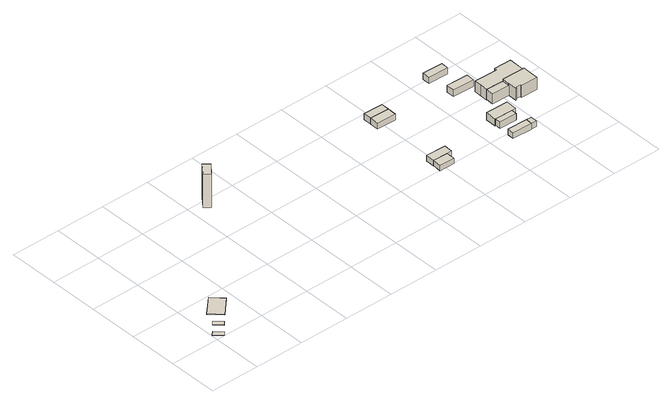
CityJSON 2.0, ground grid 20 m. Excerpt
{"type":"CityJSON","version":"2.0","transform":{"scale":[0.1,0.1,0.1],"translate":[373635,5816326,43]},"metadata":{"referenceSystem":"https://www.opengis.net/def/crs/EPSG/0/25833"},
"CityObjects":{
"building1":{"type":"Building","attributes":{"Gemeindeschluessel":"11000005","BezugspunktDach":"2200","function":"31001_3200","measuredHeight":0.138,"storeysAboveGround":1},"address":[{"country":"Germany","locality":"Berlin","thoroughfareNumber":"13 (7)","thoroughfareName":"Außenweg"}],"geometry":[{"type":"Solid","lod":"1","boundaries":[[[[0,1,2,3]],[[4,5,6,7]],[[4,7,3,2]],[[5,4,2,1]],[[6,5,1,0]],[[7,6,0,3]]]]}]},
"building2":{"type":"Building","attributes":{"Gemeindeschluessel":"11000005","BezugspunktDach":"2200","function":"31001_3200","measuredHeight":0.13,"storeysAboveGround":1},"address":[{"country":"Germany","locality":"Berlin","thoroughfareNumber":"13 (6)","thoroughfareName":"Außenweg"}],"geometry":[{"type":"Solid","lod":"1","boundaries":[[[[8,9,10,11]],[[12,13,14,15]],[[12,15,11,10]],[[13,12,10,9]],[[14,13,9,8]],[[15,14,8,11]]]]}]},
"building3":{"type":"Building","attributes":{"Gemeindeschluessel":"11000005","BezugspunktDach":"2200","function":"31001_3200","measuredHeight":0.251,"storeysAboveGround":1},"address":[{"country":"Germany","locality":"Berlin","thoroughfareNumber":"13 (5)","thoroughfareName":"Außenweg"}],"geometry":[{"type":"Solid","lod":"1","boundaries":[[[[16,17,18,19]],[[20,21,22,23]],[[20,23,19,18]],[[21,20,18,17]],[[22,21,17,16]],[[23,22,16,19]]]]}]},
"building4":{"type":"Building","attributes":{"Gemeindeschluessel":"11000005","BezugspunktDach":"2200","function":"31001_2463","measuredHeight":13.98,"storeysAboveGround":1},"address":[{"country":"Germany","locality":"Berlin","thoroughfareNumber":"13","thoroughfareName":"Außenweg"}],"geometry":[{"type":"Solid","lod":"1","boundaries":[[[[24,25,26,27]],[[28,29,30,31]],[[28,31,27,26]],[[29,28,26,25]],[[30,29,25,24]],[[31,30,24,27]]]]}]},
"building5":{"type":"Building","attributes":{"Gemeindeschluessel":"11000005","BezugspunktDach":"2200","function":"31001_2463","measuredHeight":2.27,"storeysAboveGround":1},"address":[{"country":"Germany","locality":"Berlin","thoroughfareNumber":"41 (2)","thoroughfareName":"Hafeldweg"}],"geometry":[{"type":"Solid","lod":"1","boundaries":[[[[32,33,34,35]],[[36,37,38,39]],[[36,39,35,34]],[[37,36,34,33]],[[38,37,33,32]],[[39,38,32,35]]]]}]},
"building6":{"type":"Building","attributes":{"Gemeindeschluessel":"11000005","BezugspunktDach":"2200","function":"31001_2463","measuredHeight":2.28,"storeysAboveGround":1},"address":[{"country":"Germany","locality":"Berlin","thoroughfareNumber":"43 (3)","thoroughfareName":"Hafeldweg"}],"geometry":[{"type":"Solid","lod":"1","boundaries":[[[[33,40,41,42,34]],[[43,44,45,46,47]],[[43,47,34,42]],[[44,43,42,41]],[[45,44,41,40]],[[46,45,40,33]],[[47,46,33,34]]]]}]},
"building7":{"type":"Building","attributes":{"Gemeindeschluessel":"11000005","BezugspunktDach":"2200","function":"31001_2463","measuredHeight":2.44,"storeysAboveGround":1},"address":[{"country":"Germany","locality":"Berlin","thoroughfareNumber":"45 (2)","thoroughfareName":"Hafeldweg"}],"geometry":[{"type":"Solid","lod":"1","boundaries":[[[[48,49,50,51]],[[52,53,54,55]],[[52,55,51,50]],[[53,52,50,49]],[[54,53,49,48]],[[55,54,48,51]]]]}]},
"building8":{"type":"Building","attributes":{"Gemeindeschluessel":"11000005","BezugspunktDach":"2200","function":"31001_2463","measuredHeight":2.48,"storeysAboveGround":1},"address":[{"country":"Germany","locality":"Berlin","thoroughfareNumber":"47 (2)","thoroughfareName":"Hafeldweg"}],"geometry":[{"type":"Solid","lod":"1","boundaries":[[[[49,56,57,50]],[[58,59,60,61]],[[58,61,50,57]],[[59,58,57,56]],[[60,59,56,49]],[[61,60,49,50]]]]}]},
"building9":{"type":"Building","attributes":{"Gemeindeschluessel":"11000005","BezugspunktDach":"2200","function":"31001_1000","measuredHeight":2.38,"storeysAboveGround":1},"address":[{"country":"Germany","locality":"Berlin","thoroughfareNumber":"41 (1)","thoroughfareName":"Hafeldweg"}],"geometry":[{"type":"Solid","lod":"1","boundaries":[[[[62,63,64,65]],[[66,67,68,69]],[[66,69,65,64]],[[67,66,64,63]],[[68,67,63,62]],[[69,68,62,65]]]]}]},
"building10":{"type":"Building","attributes":{"Gemeindeschluessel":"11000005","BezugspunktDach":"2200","function":"31001_2723","measuredHeight":2.63,"storeysAboveGround":1},"address":[{"country":"Germany","locality":"Berlin","thoroughfareNumber":"43 (2)","thoroughfareName":"Hafeldweg"}],"geometry":[{"type":"Solid","lod":"1","boundaries":[[[[70,71,72,73]],[[74,75,76,77]],[[74,77,73,72]],[[75,74,72,71]],[[76,75,71,70]],[[77,76,70,73]]]]}]},
"building11":{"type":"Building","attributes":{"Gemeindeschluessel":"11000005","BezugspunktDach":"2200","function":"31001_1010","measuredHeight":2.97,"storeysAboveGround":1},"address":[{"country":"Germany","locality":"Berlin","thoroughfareNumber":"43 (1)","thoroughfareName":"Hafeldweg"}],"geometry":[{"type":"Solid","lod":"1","boundaries":[[[[72,71,78,79,80,81]],[[82,83,84,85,86,87]],[[82,87,81,80]],[[83,82,80,79]],[[84,83,79,78]],[[85,84,78,71]],[[86,85,71,72]],[[87,86,72,81]]]]}]},
"building12":{"type":"Building","attributes":{"Gemeindeschluessel":"11000005","BezugspunktDach":"2200","function":"51009_1610","measuredHeight":2.34,"storeysAboveGround":0},"address":[{"country":"Germany","locality":"Berlin"}],"geometry":[{"type":"Solid","lod":"1","boundaries":[[[[88,89,63,62]],[[90,91,92,93]],[[90,93,62,63]],[[91,90,63,89]],[[92,91,89,88]],[[93,92,88,62]]]]}]},
"building13":{"type":"Building","attributes":{"Gemeindeschluessel":"11000005","BezugspunktDach":"2200","function":"31001_1000","measuredHeight":2.75,"storeysAboveGround":1},"address":[{"country":"Germany","locality":"Berlin","thoroughfareNumber":"45 (1)","thoroughfareName":"Hafeldweg"}],"geometry":[{"type":"Solid","lod":"1","boundaries":[[[[94,95,96,97]],[[98,99,100,101]],[[98,101,97,96]],[[99,98,96,95]],[[100,99,95,94]],[[101,100,94,97]]]]}]},
"building14":{"type":"Building","attributes":{"Gemeindeschluessel":"11000005","BezugspunktDach":"2200","function":"31001_1000","measuredHeight":2.61,"storeysAboveGround":1},"address":[{"country":"Germany","locality":"Berlin","thoroughfareNumber":"47 (1)","thoroughfareName":"Hafeldweg"}],"geometry":[{"type":"Solid","lod":"1","boundaries":[[[[102,103,104,105]],[[106,107,108,109]],[[106,109,105,104]],[[107,106,104,103]],[[108,107,103,102]],[[109,108,102,105]]]]}]},
"building15":{"type":"Building","attributes":{"Gemeindeschluessel":"11000005","function":"31001_1010"},"address":[{"country":"Germany","locality":"Berlin","thoroughfareNumber":"43","thoroughfareName":"Hafeldweg"}],"children":["building15-1","building15-2"]},
"building15-1":{"type":"BuildingPart","attributes":{"BezugspunktDach":"2200","measuredHeight":6.25,"storeysAboveGround":1},"parents":["building15"],"geometry":[{"type":"MultiSurface","lod":"1","boundaries":[[[110,111,112,113,114,115,116,117,118,119,120]],[[121,122,123,124,125,126,127,128,129,130,131]],[[121,131,120,119]],[[132,133,119,118]],[[123,134,132,122,118,117]],[[124,123,117,116]],[[125,124,116,115]],[[126,125,115,114]],[[127,126,114,113]],[[128,127,113,112]],[[129,128,112,111]],[[130,129,111,110]],[[131,130,110,120]],[[122,121,133,132]],[[122,132,134,123]]]}]},
"building15-2":{"type":"BuildingPart","attributes":{"BezugspunktDach":"2200","measuredHeight":4.15,"storeysAboveGround":1},"parents":["building15"],"geometry":[{"type":"MultiSurface","lod":"1","boundaries":[[[133,134,135,136]],[[137,123,121,138]],[[137,138,136,135]],[[123,137,135,134]],[[138,121,133,136]],[[121,122,132,133]],[[134,132,122,123]]]}]},
"building16":{"type":"Building","attributes":{"Gemeindeschluessel":"11000005","BezugspunktDach":"2200","function":"31001_1010","measuredHeight":6.64,"storeysAboveGround":1},"address":[{"country":"Germany","locality":"Berlin","thoroughfareNumber":"45","thoroughfareName":"Hafeldweg"}],"geometry":[{"type":"Solid","lod":"1","boundaries":[[[[139,140,141,142,143,144,145,146]],[[147,148,149,150,151,152,153,154]],[[147,154,146,145]],[[148,147,145,144]],[[149,148,144,143]],[[150,149,143,142]],[[151,150,142,141]],[[152,151,141,140]],[[153,152,140,139]],[[154,153,139,146]]]]}]}
},
"vertices":[
[33,1,6],[46,16,6],[17,43,6],[3,29,6],[17,43,5],[46,16,5],[33,1,5],[3,29,5],
[71,43,6],[85,58,6],[55,85,6],[42,70,6],[55,85,5],[85,58,5],[71,43,5],[42,70,5],
[109,83,9],[172,147,9],[129,190,9],[66,127,9],[129,190,6],[172,147,6],[109,83,6],[66,127,6],
[461,548,153],[498,592,153],[475,611,153],[440,567,153],[475,611,13],[498,592,13],[461,548,13],[440,567,13],
[1213,171,53],[1214,207,53],[1154,209,53],[1152,173,53],[1154,209,31],[1214,207,31],[1213,171,31],[1152,173,31],
[1234,207,53],[1235,242,53],[1155,245,53],[1155,245,30],[1235,242,30],[1234,207,30],[1214,207,30],[1154,209,30],
[1233,489,47],[1234,526,47],[1156,528,47],[1154,491,47],[1156,528,23],[1234,526,23],[1233,489,23],[1154,491,23],
[1235,558,47],[1157,561,47],[1157,561,22],[1235,558,22],[1234,526,22],[1156,528,22],
[1523,129,66],[1524,157,66],[1444,159,66],[1443,132,66],[1444,159,42],[1524,157,42],[1523,129,42],[1443,132,42],
[1521,204,66],[1522,227,66],[1450,229,66],[1449,205,66],[1450,229,39],[1522,227,39],[1521,204,39],[1449,205,39],
[1539,227,66],[1541,272,66],[1450,274,66],[1449,229,66],[1450,274,36],[1541,272,36],[1539,227,36],[1522,227,36],[1450,229,36],[1449,229,36],
[1545,128,66],[1545,156,66],[1524,157,43],[1545,156,43],[1545,128,43],[1523,129,43],
[1544,445,59],[1545,478,59],[1457,481,59],[1456,448,59],[1457,481,31],[1545,478,31],[1544,445,31],[1456,448,31],
[1527,556,54],[1528,587,54],[1446,589,54],[1446,558,54],[1446,589,28],[1528,587,28],[1527,556,28],[1446,558,28],
[1595,286,89],[1595,292,89],[1617,291,89],[1617,285,89],[1685,284,89],[1686,320,89],[1687,351,89],[1594,353,89],[1593,323,89],[1593,321,89],[1592,286,89],[1593,321,39],[1593,323,39],[1594,353,39],[1687,351,39],[1686,320,39],[1685,284,39],[1617,285,39],[1617,291,39],[1595,292,39],[1595,286,39],[1592,286,39],[1593,323,80],[1593,321,80],[1594,353,80],
[1522,355,80],[1521,323,80],[1522,355,39],[1521,323,39],
[1687,351,81],[1688,381,81],[1689,422,81],[1619,423,81],[1618,412,81],[1524,415,81],[1523,385,81],[1522,355,81],[1523,385,36],[1524,415,36],[1618,412,36],[1619,423,36],[1689,422,36],[1688,381,36],[1687,351,36],[1522,355,36]
]}
